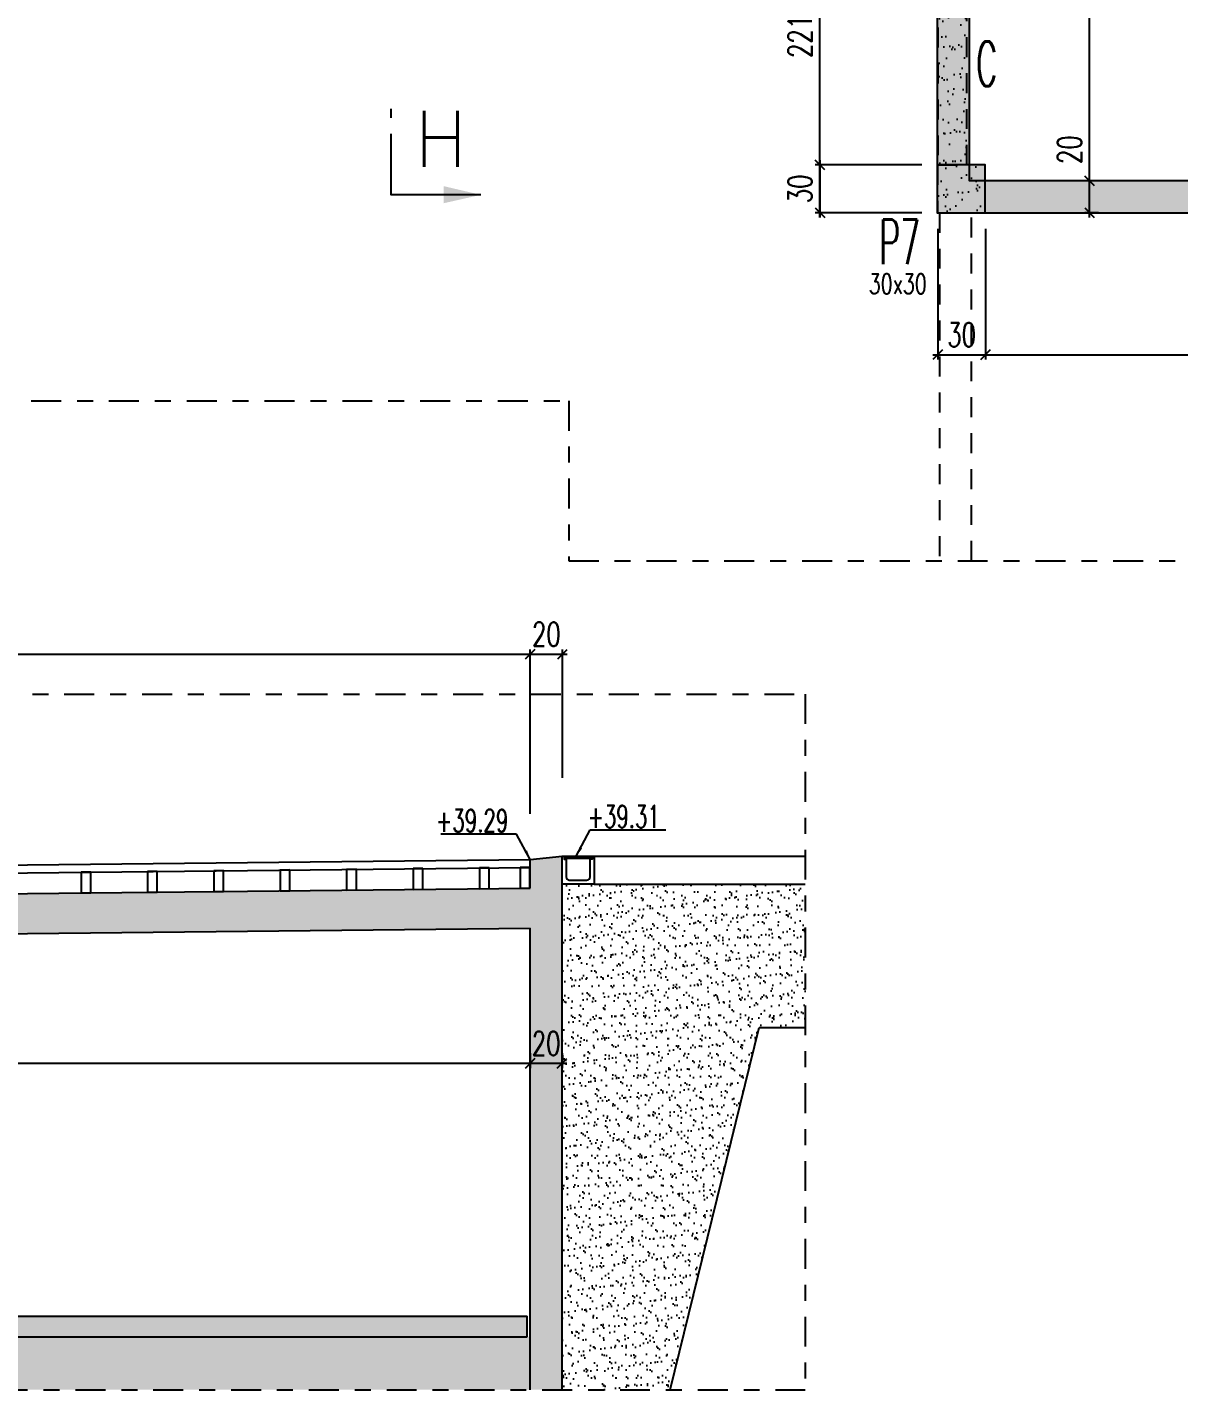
# Model space of a CAD drawing. Extents: x 308 to 437, y -199 to -146.
# Drawn here: x 376.27 to 383.48, y -189.46 to -180.92 of the extents above; entities that cross this region are included whole.
import ezdxf

# ---------------------------------------------------------------- set-up
doc = ezdxf.new("R2010")
doc.units = 0
doc.header["$LTSCALE"] = 0.5
doc.header["$MEASUREMENT"] = 0
for name, pattern in [('AXES2', [1.125, 0.75, -0.125, 0.125, -0.125]), ('CACHE', [0.375, 0.25, -0.125]), ('DISCONTINU2', [0.375, 0.25, -0.125])]:
    doc.linetypes.add(name, pattern=pattern)
doc.layers.get('0').update_dxf_attribs({"linetype": 'CONTINUOUS'})
doc.layers.get('DEFPOINTS').update_dxf_attribs({"linetype": 'CONTINUOUS'})
for name, color, linetype in [('1_AJSA_Equipement', 233, 'CONTINUOUS'), ('1_AJSA_vue2', 13, 'CONTINUOUS'), ('AXES', 6, 'AXES2'), ('COTATION', 7, 'CONTINUOUS'), ('HABILLAGE', 7, 'CONTINUOUS'), ('MURS', 3, 'CONTINUOUS'), ('POCHAGE', 254, 'CONTINUOUS'), ('POTEAUX', 1, 'CONTINUOUS'), ('RDC', 7, 'DISCONTINU2'), ('REP-COUPES', 5, 'CONTINUOUS'), ('REPERE-CHAI', 4, 'CONTINUOUS'), ('REPERE-POT', 4, 'CONTINUOUS')]:
    doc.layers.add(name, color=color, linetype=linetype)
doc.styles.add('ROMANS8', font='romans.shx', dxfattribs={"width": 0.7})
doc.styles.get("Standard").update_dxf_attribs({"font": 'txt.shx'})
doc.dimstyles.new('COT50 cm', dxfattribs={"dimtxt": 0.15, "dimasz": 0.06, "dimexe": 0.03, "dimexo": 0.1, "dimgap": 0.05, "dimtad": 1, "dimdec": 0, "dimlfac": 100, "dimzin": 0, "dimdsep": 46, "dimtxsty": 'ROMANS8', "dimblk1": 'OBLIQUE', "dimblk2": 'OBLIQUE', "dimsah": 1, "dimcen": 0.03, "dimdle": 0.03, "dimclrt": 1, "dimadec": 0, "dimazin": 0, "dimtfac": 1, "dimtdec": 0, "dimtmove": 0, "dimatfit": 3, "dimfxl": 0, "dimtolj": 1, "dimtzin": 0, "dimlwd": -1, "dimlwe": -1, "dimarcsym": 0})

# ---------------------------------------------------------------- blocks, each defined once
blk = doc.blocks.new('_Oblique')
at = {"layer": 'COTATION', "color": 0, "lineweight": -2}
blk.add_line((-0.5, -0.5), (0.5, 0.5), dxfattribs=at)
blk = doc.blocks.new('*D1109')
at = {"layer": 'COTATION', "color": 0, "transparency": 16777216}
for p, q in [((381.2351, -181.7563), (381.2351, -182.1163)), ((381.8728, -181.7863), (381.2051, -181.7863)), ((381.8728, -182.0863), (381.2051, -182.0863))]:
    blk.add_line(p, q, dxfattribs=at)
at = {"layer": 'DEFPOINTS', "color": 0, "transparency": 16777216}
for p in [(381.9728, -181.7863), (381.2351, -182.0863), (381.9728, -182.0863)]:
    blk.add_point(p, dxfattribs=at)
at = {"layer": 'COTATION', "color": 0, "transparency": 16777216, "xscale": 0.06, "yscale": 0.06, "zscale": 0.06}
for p, rotation in [((381.2351, -181.7863), 90), ((381.2351, -182.0863), 270)]:
    blk.add_blockref('_Oblique', p, dxfattribs=dict(at, rotation=rotation))
at = {"layer": 'COTATION', "color": 1, "transparency": 16777216, "insert": (381.1101, -181.9363), "char_height": 0.15, "attachment_point": 5, "rotation": 90, "style": 'ROMANS8'}
blk.add_mtext('\\A1;30', dxfattribs=at)
blk = doc.blocks.new('*D1110')
at = {"layer": 'COTATION', "color": 0, "transparency": 16777216}
for p, q in [((381.4688, -179.8763), (381.2051, -179.8763)), ((381.2351, -182.1163), (381.2351, -179.8463)), ((381.8728, -182.0863), (381.2051, -182.0863))]:
    blk.add_line(p, q, dxfattribs=at)
at = {"layer": 'DEFPOINTS', "color": 0, "transparency": 16777216}
for p in [(381.2351, -179.8763), (381.5688, -179.8763), (381.9728, -182.0863)]:
    blk.add_point(p, dxfattribs=at)
at = {"layer": 'COTATION', "color": 0, "transparency": 16777216, "xscale": 0.06, "yscale": 0.06, "zscale": 0.06}
for p, rotation in [((381.2351, -179.8763), 90), ((381.2351, -182.0863), 270)]:
    blk.add_blockref('_Oblique', p, dxfattribs=dict(at, rotation=rotation))
at = {"layer": 'COTATION', "color": 1, "transparency": 16777216, "insert": (381.1101, -180.9813), "char_height": 0.15, "attachment_point": 5, "rotation": 90, "style": 'ROMANS8'}
blk.add_mtext('\\A1;221', dxfattribs=at)
blk = doc.blocks.new('*D1128')
at = {"layer": 'COTATION', "color": 0, "transparency": 16777216}
for p, q in [((382.924, -181.8863), (382.924, -181.5563)), ((382.9809, -181.8863), (382.894, -181.8863)), ((382.924, -182.1162), (382.924, -181.8863)), ((382.9809, -182.0862), (382.894, -182.0862))]:
    blk.add_line(p, q, dxfattribs=at)
at = {"layer": 'DEFPOINTS', "color": 0, "transparency": 16777216}
for p in [(382.924, -181.8863), (383.0809, -181.8863), (383.0809, -182.0862)]:
    blk.add_point(p, dxfattribs=at)
at = {"layer": 'COTATION', "color": 0, "transparency": 16777216, "xscale": 0.06, "yscale": 0.06, "zscale": 0.06}
for p, rotation in [((382.924, -181.8863), 90), ((382.924, -182.0862), 270)]:
    blk.add_blockref('_Oblique', p, dxfattribs=dict(at, rotation=rotation))
at = {"layer": 'COTATION', "color": 1, "transparency": 16777216, "insert": (382.799, -181.6913), "char_height": 0.15, "attachment_point": 5, "rotation": 90, "style": 'ROMANS8'}
blk.add_mtext('\\A1;20', dxfattribs=at)
blk = doc.blocks.new('*D1129')
at = {"layer": 'COTATION', "color": 0, "transparency": 16777216}
for p, q in [((382.924, -181.9163), (382.924, -179.5463)), ((383.2296, -179.5763), (382.894, -179.5763)), ((382.9809, -181.8863), (382.894, -181.8863))]:
    blk.add_line(p, q, dxfattribs=at)
at = {"layer": 'DEFPOINTS', "color": 0, "transparency": 16777216}
for p in [(382.924, -179.5763), (383.3296, -179.5763), (383.0809, -181.8863)]:
    blk.add_point(p, dxfattribs=at)
at = {"layer": 'COTATION', "color": 0, "transparency": 16777216, "xscale": 0.06, "yscale": 0.06, "zscale": 0.06}
for p, rotation in [((382.924, -179.5763), 90), ((382.924, -181.8863), 270)]:
    blk.add_blockref('_Oblique', p, dxfattribs=dict(at, rotation=rotation))
at = {"layer": 'COTATION', "color": 1, "transparency": 16777216, "insert": (382.799, -180.7313), "char_height": 0.15, "attachment_point": 5, "rotation": 90, "style": 'ROMANS8'}
blk.add_mtext('\\A1;231', dxfattribs=at)
blk = doc.blocks.new('*D1440')
at = {"layer": 'COTATION', "color": 0, "transparency": 16777216}
for p, q in [((381.9728, -182.1863), (381.9728, -183.0054)), ((382.2728, -182.1863), (382.2728, -183.0054)), ((381.9428, -182.9754), (382.3028, -182.9754))]:
    blk.add_line(p, q, dxfattribs=at)
at = {"layer": 'DEFPOINTS', "color": 0, "transparency": 16777216}
for p in [(381.9728, -182.0863), (382.2728, -182.0863), (382.2728, -182.9754)]:
    blk.add_point(p, dxfattribs=at)
at = {"layer": 'COTATION', "color": 0, "transparency": 16777216, "xscale": 0.06, "yscale": 0.06, "zscale": 0.06, "rotation": 180}
blk.add_blockref('_Oblique', (381.9728, -182.9754), dxfattribs=at)
at = {"layer": 'COTATION', "color": 0, "transparency": 16777216, "xscale": 0.06, "yscale": 0.06, "zscale": 0.06}
blk.add_blockref('_Oblique', (382.2728, -182.9754), dxfattribs=at)
at = {"layer": 'COTATION', "color": 1, "transparency": 16777216, "insert": (382.1228, -182.8504), "char_height": 0.15, "attachment_point": 5, "style": 'ROMANS8'}
blk.add_mtext('\\A1;30', dxfattribs=at)
blk = doc.blocks.new('*D1441')
at = {"layer": 'COTATION', "color": 0, "transparency": 16777216}
for p, q in [((382.2728, -182.1863), (382.2728, -183.0054)), ((386.063, -182.4251), (386.063, -183.0054)), ((382.2428, -182.9754), (386.093, -182.9754))]:
    blk.add_line(p, q, dxfattribs=at)
at = {"layer": 'DEFPOINTS', "color": 0, "transparency": 16777216}
for p in [(382.2728, -182.0863), (386.063, -182.3251), (386.063, -182.9754)]:
    blk.add_point(p, dxfattribs=at)
at = {"layer": 'COTATION', "color": 0, "transparency": 16777216, "xscale": 0.06, "yscale": 0.06, "zscale": 0.06, "rotation": 180}
blk.add_blockref('_Oblique', (382.2728, -182.9754), dxfattribs=at)
at = {"layer": 'COTATION', "color": 0, "transparency": 16777216, "xscale": 0.06, "yscale": 0.06, "zscale": 0.06}
blk.add_blockref('_Oblique', (386.063, -182.9754), dxfattribs=at)
at = {"layer": 'COTATION', "color": 1, "transparency": 16777216, "insert": (384.1679, -182.8504), "char_height": 0.15, "attachment_point": 5, "style": 'ROMANS8'}
blk.add_mtext('\\A1;379', dxfattribs=at)
blk = doc.blocks.new('*D1560')
at = {"layer": 'COTATION', "color": 0, "transparency": 16777216}
for p, q in [((369.1142, -185.8507), (369.1142, -184.8207)), ((379.4192, -185.8507), (379.4192, -184.8207)), ((369.0842, -184.8507), (379.4492, -184.8507))]:
    blk.add_line(p, q, dxfattribs=at)
at = {"layer": 'DEFPOINTS', "color": 0, "transparency": 16777216}
for p in [(379.4192, -184.8507), (369.1142, -186.2465), (379.4192, -187.1023)]:
    blk.add_point(p, dxfattribs=at)
at = {"layer": 'COTATION', "color": 0, "transparency": 16777216, "xscale": 0.06, "yscale": 0.06, "zscale": 0.06, "rotation": 180}
blk.add_blockref('_Oblique', (369.1142, -184.8507), dxfattribs=at)
at = {"layer": 'COTATION', "color": 0, "transparency": 16777216, "xscale": 0.06, "yscale": 0.06, "zscale": 0.06}
blk.add_blockref('_Oblique', (379.4192, -184.8507), dxfattribs=at)
at = {"layer": 'COTATION', "color": 1, "transparency": 16777216, "insert": (374.2667, -184.7257), "char_height": 0.15, "attachment_point": 5, "style": 'ROMANS8'}
blk.add_mtext('\\A1;1030', dxfattribs=at)
blk = doc.blocks.new('*D1561')
at = {"layer": 'COTATION', "color": 0, "transparency": 16777216}
for p, q in [((379.4192, -185.8507), (379.4192, -184.8207)), ((379.6219, -185.6265), (379.6219, -184.8207)), ((379.3892, -184.8507), (379.6519, -184.8507))]:
    blk.add_line(p, q, dxfattribs=at)
at = {"layer": 'DEFPOINTS', "color": 0, "transparency": 16777216}
for p in [(379.6219, -184.8507), (379.6219, -185.7265), (379.4192, -187.1023)]:
    blk.add_point(p, dxfattribs=at)
at = {"layer": 'COTATION', "color": 0, "transparency": 16777216, "xscale": 0.06, "yscale": 0.06, "zscale": 0.06, "rotation": 180}
blk.add_blockref('_Oblique', (379.4192, -184.8507), dxfattribs=at)
at = {"layer": 'COTATION', "color": 0, "transparency": 16777216, "xscale": 0.06, "yscale": 0.06, "zscale": 0.06}
blk.add_blockref('_Oblique', (379.6219, -184.8507), dxfattribs=at)
at = {"layer": 'COTATION', "color": 1, "transparency": 16777216, "insert": (379.5206, -184.7257), "char_height": 0.15, "attachment_point": 5, "style": 'ROMANS8'}
blk.add_mtext('\\A1;20', dxfattribs=at)
blk = doc.blocks.new('*D1562')
at = {"layer": 'COTATION', "color": 0, "transparency": 16777216}
for p, q in [((369.1142, -187.0637), (369.1142, -187.4436)), ((379.4192, -187.3508), (379.4192, -187.4436)), ((369.0842, -187.4136), (379.4492, -187.4136))]:
    blk.add_line(p, q, dxfattribs=at)
at = {"layer": 'DEFPOINTS', "color": 0, "transparency": 16777216}
for p in [(369.1142, -186.9637), (379.4192, -187.2508), (379.4192, -187.4136)]:
    blk.add_point(p, dxfattribs=at)
at = {"layer": 'COTATION', "color": 0, "transparency": 16777216, "xscale": 0.06, "yscale": 0.06, "zscale": 0.06, "rotation": 180}
blk.add_blockref('_Oblique', (369.1142, -187.4136), dxfattribs=at)
at = {"layer": 'COTATION', "color": 0, "transparency": 16777216, "xscale": 0.06, "yscale": 0.06, "zscale": 0.06}
blk.add_blockref('_Oblique', (379.4192, -187.4136), dxfattribs=at)
at = {"layer": 'COTATION', "color": 1, "transparency": 16777216, "insert": (374.2667, -187.2886), "char_height": 0.15, "attachment_point": 5, "style": 'ROMANS8'}
blk.add_mtext('\\A1;1030', dxfattribs=at)
blk = doc.blocks.new('*D1563')
at = {"layer": 'COTATION', "color": 0, "transparency": 16777216}
for p, q in [((379.4192, -187.3508), (379.4192, -187.4436)), ((379.6192, -187.3508), (379.6192, -187.4436)), ((379.3892, -187.4136), (379.6492, -187.4136))]:
    blk.add_line(p, q, dxfattribs=at)
at = {"layer": 'DEFPOINTS', "color": 0, "transparency": 16777216}
for p in [(379.4192, -187.2508), (379.6192, -187.2508), (379.6192, -187.4136)]:
    blk.add_point(p, dxfattribs=at)
at = {"layer": 'COTATION', "color": 0, "transparency": 16777216, "xscale": 0.06, "yscale": 0.06, "zscale": 0.06, "rotation": 180}
blk.add_blockref('_Oblique', (379.4192, -187.4136), dxfattribs=at)
at = {"layer": 'COTATION', "color": 0, "transparency": 16777216, "xscale": 0.06, "yscale": 0.06, "zscale": 0.06}
blk.add_blockref('_Oblique', (379.6192, -187.4136), dxfattribs=at)
at = {"layer": 'COTATION', "color": 1, "transparency": 16777216, "insert": (379.5192, -187.2886), "char_height": 0.15, "attachment_point": 5, "style": 'ROMANS8'}
blk.add_mtext('\\A1;20', dxfattribs=at)
blk = doc.blocks.new('canivox')
h = blk.add_hatch()
h.set_pattern_fill('ANSI31', color=251, scale=0.005, angle=45)
h.set_pattern_definition([(90, (-3346.9268, -1502.030174), (-0.015875, 2e-18), [])])
h.paths.add_polyline_path([(0.184, 0.16), (0.0157, 0.16), (0.0157, 0.175), (0.184, 0.175)])
at = {"color": 113}
for p, q in [((0.025, 0.1563), (0.025, 0.045)), ((0.175, 0.045), (0.175, 0.1563)), ((0.045, 0.025), (0.155, 0.025))]:
    blk.add_line(p, q, dxfattribs=at)
for points in [[(0.1875, 0.175), (0.2, 0.175), (0.2, 0), (0, 0), (0, 0.175), (0.0125, 0.175)], [(0.0125, 0.175), (0.0125, 0.1563), (0.025, 0.1563)], [(0.1875, 0.175), (0.1875, 0.1563), (0.175, 0.1563)]]:
    blk.add_lwpolyline(points, dxfattribs=at)
at = {"elevation": 0}
blk.add_lwpolyline([(0.184, 0.16), (0.0157, 0.16), (0.0157, 0.175), (0.184, 0.175)], close=True, dxfattribs=at)
at = {"color": 113}
for centre, start, end in [((0.045, 0.045), 180, 270), ((0.155, 0.045), 270, 0)]:
    blk.add_arc(centre, 0.02, start, end, dxfattribs=at)
blk = doc.blocks.new('A$C78D74200')
at = {"layer": 'RDC'}
for points in [[(9.5706, 0.5524), (9.6316, 0.553), (9.6316, 0.683), (9.5706, 0.6824)], [(9.9867, 0.5568), (10.0477, 0.5575), (10.0477, 0.6875), (9.9867, 0.6868)], [(10.2423, 0.5593), (10.3033, 0.56), (10.3033, 0.69), (10.2423, 0.6893)], [(7.49, 0.5301), (7.551, 0.5308), (7.551, 0.6608), (7.49, 0.6601)], [(7.9061, 0.5346), (7.9671, 0.5352), (7.9671, 0.6652), (7.9061, 0.6646)], [(8.3222, 0.539), (8.3832, 0.5397), (8.3832, 0.6697), (8.3222, 0.669)], [(8.7383, 0.5435), (8.7993, 0.5441), (8.7993, 0.6741), (8.7383, 0.6735)], [(9.1544, 0.5479), (9.2155, 0.5486), (9.2154, 0.6786), (9.1544, 0.6779)]]:
    blk.add_lwpolyline(points, close=True, dxfattribs=at)
blk = doc.blocks.new('A$C6B096A38')
at = {"layer": 'POCHAGE'}
h = blk.add_hatch(dxfattribs=at)
h.set_pattern_fill('AR-SAND', color=0, scale=0.07)
h.set_pattern_definition([(37.5, (-513.79323, 160.44126), (-0.004409535, 0.134877664), [0, -0.1064, 0, -0.119, 0, -0.11375]), (7.5, (-513.79323, 160.44126), (0.12388437, 0.197550225), [0, -0.0574, 0, -0.0959, 0, -0.03675]), (327.5, (-513.87933, 160.44126), (0.21798993, 0.000396134), [0, -0.035, 0, -0.126, 0, -0.1645]), (317.5, (-513.87933, 160.44126), (0.21042886, 0.06143729), [0, -0.0175, 0, -0.0826, 0, -0.0945])])
h.paths.add_polyline_path([(36.1769, -21.345), (35.8769, -21.345), (35.8769, -21.645), (36.1769, -21.645)])
at = {"layer": 'RDC', "linetype": 'CACHE', "lineweight": 15}
blk.add_lwpolyline([(35.8769, -21.645), (36.1769, -21.645), (36.1769, -21.345), (35.8769, -21.345)], close=True, dxfattribs=at)

msp = doc.modelspace()

# ---------------------------------------------------------------- hatches: boundary and pattern name
at = {"layer": 'HABILLAGE'}
h = msp.add_hatch(dxfattribs=at)
h.set_pattern_fill('AR-SAND', color=256, scale=0.05, style=0)
h.set_pattern_definition([(37.5, (-2.09794, 6.999356), (-0.003149668, 0.096341188), [0, -0.076, 0, -0.085, 0, -0.08125]), (7.5, (-2.09794, 6.99936), (0.088488835, 0.141107303), [0, -0.041, 0, -0.0685, 0, -0.02625]), (327.5, (-2.15944, 6.999356), (0.155707093, 0.000282953), [0, -0.025, 0, -0.09, 0, -0.1175]), (317.5, (-2.15944, 6.99936), (0.15030633, 0.04388378), [0, -0.0125, 0, -0.059, 0, -0.0675])])
h.paths.add_polyline_path([(380.8549, -187.1892), (381.1423, -187.1892), (381.1423, -186.2915), (379.8192, -186.2915), (379.6192, -186.2915), (379.6192, -189.4582), (380.2965, -189.4582)])
h = msp.add_hatch(dxfattribs=at)
h.set_pattern_fill('AR-SAND', color=256, scale=0.05, style=0)
h.set_pattern_definition([(37.5, (8.50618, -59.059424), (-0.003149668, 0.096341188), [0, -0.076, 0, -0.085, 0, -0.08125]), (7.5, (8.50618, -59.05942), (0.088488835, 0.141107303), [0, -0.041, 0, -0.0685, 0, -0.02625]), (327.5, (8.44468, -59.059424), (0.155707093, 0.000282953), [0, -0.025, 0, -0.09, 0, -0.1175]), (317.5, (8.44468, -59.05942), (0.15030633, 0.04388378), [0, -0.0125, 0, -0.059, 0, -0.0675])])
h.paths.add_polyline_path([(362.5942, -189.4582), (379.4192, -189.4582), (379.4192, -189.1265), (362.5942, -189.1265)])
at = {"layer": 'POCHAGE'}
h = msp.add_hatch(color=256, dxfattribs=at)
h.dxf.hatch_style = 1
h.paths.add_polyline_path([(380.3728, -179.6804), (376.2945, -179.6804), (376.2945, -179.8763), (380.3728, -179.8763)])
h.paths.add_polyline_path([(376.3545, -179.7763, -1), (376.4345, -179.7763, -1)], flags=16)
h.paths.add_polyline_path([(380.5728, -179.6804), (380.3728, -179.6804), (380.3728, -179.8763), (380.5728, -179.8763)])
h.paths.add_polyline_path([(382.1729, -177.3311), (381.973, -177.3311), (381.973, -179.6804), (380.5728, -179.6804), (380.5728, -179.8763), (381.9696, -179.8763), (381.9699, -181.7863), (382.1728, -181.7863)])
h.paths.add_polyline_path([(382.1143, -179.7763, -1), (382.0343, -179.7763, -1)], flags=16)
h = msp.add_hatch(dxfattribs=at)
h.set_pattern_fill('AR-SAND', color=0, scale=0.07)
h.set_pattern_definition([(37.5, (57.87378, -4.42), (-0.004409535, 0.134877664), [0, -0.1064, 0, -0.119, 0, -0.11375]), (7.5, (57.87378, -4.42), (0.12388437, 0.197550225), [0, -0.0574, 0, -0.0959, 0, -0.03675]), (327.5, (57.78768, -4.42), (0.21798993, 0.000396134), [0, -0.035, 0, -0.126, 0, -0.1645]), (317.5, (57.78768, -4.42), (0.21042886, 0.06143729), [0, -0.0175, 0, -0.0826, 0, -0.0945])])
h.paths.add_polyline_path([(381.9728, -181.7863), (382.155, -181.7863), (382.155, -179.5763), (381.9732, -179.5763)])
h = msp.add_hatch(color=256, dxfattribs=at)
h.dxf.hatch_style = 1
h.paths.add_polyline_path([(396.7699, -181.8863), (389.6099, -181.8863), (389.6099, -179.6809), (389.4299, -179.6809), (389.4299, -181.8863), (382.2699, -181.8863), (382.2699, -182.0863), (396.7699, -182.0858)])
h.paths.add_polyline_path([(389.5597, -181.9863, -1), (389.4797, -181.9863, -1)], flags=16)
h.paths.add_polyline_path([(389.4829, -179.7809, -1), (389.5629, -179.7809, -1)], flags=16)
for points in [[(369.1151, -186.4265), (362.5742, -186.4265), (362.5742, -185.1005), (362.3942, -185.1005), (362.3942, -189.4582), (362.5942, -189.4582), (362.5942, -186.6565), (368.7142, -186.6565), (368.7142, -186.8765), (369.1142, -186.8765), (369.1142, -186.6765), (379.4192, -186.5665), (379.4192, -189.4582), (379.6192, -189.4582), (379.6192, -186.1165), (379.4192, -186.1365), (379.4192, -186.3165)], [(362.6142, -188.9965), (362.6142, -189.1265), (379.3992, -189.1265), (379.3992, -188.9965)]]:
    msp.add_hatch(color=256, dxfattribs=at).paths.add_polyline_path(points)
at = {"layer": 'POTEAUX'}
h = msp.add_hatch(color=256, dxfattribs=at)
h.dxf.hatch_style = 1
h.paths.add_polyline_path([(382.2699, -182.0863), (382.2699, -181.7863), (381.9699, -181.7863), (381.9699, -182.0863)])

# ---------------------------------------------------------------- linework, layer by layer
at = {"layer": '1_AJSA_vue2', "linetype": 'CACHE'}
for points in [[(381.9845, -182.0863), (381.9845, -184.2668)], [(382.1845, -184.2668), (382.1845, -182.0863)]]:
    msp.add_lwpolyline(points, dxfattribs=at)
at = {"layer": 'AXES', "color": 6, "ltscale": 0.5}
for p, q in [((361.8744, -185.1005), (381.1423, -185.1005)), ((381.1423, -185.1005), (381.1423, -189.4582)), ((361.9447, -189.4582), (381.1423, -189.4582))]:
    msp.add_line(p, q, dxfattribs=at)
msp.add_lwpolyline([(322.6192, -181.3169), (349.967, -181.3169), (349.967, -183.2637), (379.6608, -183.2637), (379.6608, -184.2668), (395.072, -184.2668), (395.072, -189.3563)], dxfattribs=at)
at = {"layer": 'HABILLAGE', "color": 1}
for p, q in [((380.2965, -189.4582), (380.8549, -187.1892)), ((380.8549, -187.1892), (381.1423, -187.1892))]:
    msp.add_line(p, q, dxfattribs=at)
at = {"layer": 'MURS'}
for p, q in [((379.4192, -186.1365), (379.6192, -186.1165)), ((379.6192, -189.4582), (379.6192, -186.1165)), ((379.4192, -186.3165), (379.4192, -186.1365)), ((369.1151, -186.4265), (379.4192, -186.3165)), ((369.1142, -186.6765), (379.4192, -186.5665)), ((379.4192, -189.4582), (379.4192, -186.5665)), ((362.6142, -188.9965), (379.3992, -188.9965)), ((379.3992, -189.1265), (379.3992, -188.9965)), ((362.6142, -189.1265), (379.3992, -189.1265))]:
    msp.add_line(p, q, dxfattribs=at)
for points in [[(403.7666, -176.8795), (403.7661, -181.8809), (397.0699, -181.8809), (397.0699, -176.8809), (396.8899, -176.8809), (396.8899, -181.8863), (389.6099, -181.8863), (389.6099, -179.6809), (389.4299, -179.6809), (389.4299, -181.8863), (382.1728, -181.8863), (382.173, -174.6561), (381.973, -174.6561), (381.973, -179.6804), (376.2945, -179.6804)], [(376.2945, -179.8763), (381.9696, -179.8763), (381.9699, -182.0863), (403.9699, -182.0856), (403.9697, -176.8795)]]:
    msp.add_lwpolyline(points, dxfattribs=at)
at = {"layer": 'POTEAUX'}
msp.add_lwpolyline([(382.2699, -182.0863), (382.2699, -181.7863), (381.9699, -181.7863), (381.9699, -182.0863)], close=True, dxfattribs=at)
at = {"layer": 'RDC', "linetype": 'ByBlock'}
for p, q in [((379.6192, -186.1165), (381.1423, -186.1165)), ((369.1142, -186.2465), (379.4192, -186.1365)), ((369.1145, -186.2965), (379.4192, -186.1865)), ((379.8192, -186.2915), (381.1423, -186.2915))]:
    msp.add_line(p, q, dxfattribs=at)
at = {"layer": 'RDC'}
msp.add_lwpolyline([(381.9728, -181.7863), (382.155, -181.7863), (382.155, -179.5763), (381.9732, -179.5763)], close=True, dxfattribs=at)
at = {"layer": 'REP-COUPES'}
msp.add_line((378.5487, -181.4908), (378.5487, -181.4352), dxfattribs=at)
msp.add_lwpolyline([(379.11, -181.974), (378.5487, -181.974), (378.5487, -181.5925)], dxfattribs=at)
msp.add_solid([(378.8763, -181.9193), (379.11, -181.974), (378.8763, -182.0266)], dxfattribs=at)

# ---------------------------------------------------------------- block references
at = {"layer": '1_AJSA_Equipement'}
msp.add_blockref('canivox', (379.6192, -186.2915), dxfattribs=at)
at = {"layer": 'MURS'}
msp.add_blockref('A$C78D74200', (369.1142, -186.8765), dxfattribs=at)
at = {"layer": 'RDC'}
msp.add_blockref('A$C6B096A38', (346.0959, -160.4413), dxfattribs=at)

# ---------------------------------------------------------------- texts
at = {"layer": 'HABILLAGE', "color": 1, "style": 'ROMANS8', "width": 0.65}
for s, p in [('+39.29', (378.8298, -185.9637)), ('+39.31', (379.7798, -185.938))]:
    msp.add_text(s, height=0.14, dxfattribs=at).set_placement(p)
at = {"layer": 'REP-COUPES', "style": 'ROMANS8'}
msp.add_text('H', height=0.35, dxfattribs=at).set_placement((378.6941, -181.7975))
at = {"layer": 'REPERE-CHAI', "color": 4, "width": 0.519}
msp.add_text('C', height=0.28, dxfattribs=at).set_placement((382.215, -181.2927))
at = {"layer": 'REPERE-POT', "color": 4, "width": 0.519}
msp.add_text('P7', height=0.28, dxfattribs=at).set_placement((381.607, -182.4087))
at = {"layer": 'REPERE-POT', "color": 1, "style": 'ROMANS8', "width": 0.7}
msp.add_text('30x30', height=0.125, dxfattribs=at).set_placement((381.5405, -182.5939))

# ---------------------------------------------------------------- dimensions: what is measured, and where the dimension line sits
at = {"layer": 'COTATION'}
for base, p1, p2, picture, middle in [((382.924, -179.5763), (383.0809, -181.8863), (383.3296, -179.5763), '*D1129', (382.799, -180.7313)), ((381.2351, -179.8763), (381.9728, -182.0863), (381.5688, -179.8763), '*D1110', (381.1101, -180.9813))]:
    dim = msp.add_linear_dim(base=base, p1=p1, p2=p2, angle=90, dimstyle='COT50 cm', override={"dimtmove": 1}, dxfattribs=at)
    dim.commit()
    dim.dimension.update_dxf_attribs({"geometry": picture, "text_midpoint": middle})
for base, p1, p2, picture, middle in [((382.924, -181.8863), (383.0809, -182.0862), (383.0809, -181.8863), '*D1128', (382.799, -181.6913)), ((381.2351, -182.0863), (381.9728, -181.7863), (381.9728, -182.0863), '*D1109', (381.1101, -181.9363))]:
    dim = msp.add_linear_dim(base=base, p1=p1, p2=p2, angle=90, dimstyle='COT50 cm', dxfattribs=at)
    dim.commit()
    dim.dimension.update_dxf_attribs({"geometry": picture, "text_midpoint": middle})
dim = msp.add_linear_dim(base=(382.2728, -182.9754), p1=(381.9728, -182.0863), p2=(382.2728, -182.0863), dimstyle='COT50 cm', dxfattribs=at)
dim.commit()
dim.dimension.update_dxf_attribs({"geometry": '*D1440', "text_midpoint": (382.1228, -182.8504)})
for base, p1, p2, picture, middle in [((386.063, -182.9754), (382.2728, -182.0863), (386.063, -182.3251), '*D1441', (384.1679, -182.8504)), ((379.419183, -184.850743), (369.114185, -186.246468), (379.419183, -187.102307), '*D1560', (374.266684, -184.725743)), ((379.419183, -187.413586), (369.114185, -186.963718), (379.419183, -187.250762), '*D1562', (374.266684, -187.288586))]:
    dim = msp.add_linear_dim(base=base, p1=p1, p2=p2, dimstyle='COT50 cm', override={"dimtmove": 1}, dxfattribs=at)
    dim.commit()
    dim.dimension.update_dxf_attribs({"geometry": picture, "text_midpoint": middle})
for base, p1, p2, picture, middle in [((379.6219, -184.8507), (379.4192, -187.1023), (379.6219, -185.7265), '*D1561', (379.5206, -184.8507)), ((379.6192, -187.4136), (379.4192, -187.2508), (379.6192, -187.2508), '*D1563', (379.5192, -187.4136))]:
    dim = msp.add_linear_dim(base=base, p1=p1, p2=p2, dimstyle='COT50 cm', override={"dimtmove": 1}, dxfattribs=at)
    dim.commit()
    dim.dimension.update_dxf_attribs({"geometry": picture, "text_midpoint": middle, "dimtype": 160})

# ---------------------------------------------------------------- leaders
at = {"layer": 'MURS', "color": 1}
for points in [[(379.7081, -186.1164), (379.7945, -185.9521), (380.27, -185.9521)], [(379.4192, -186.1365), (379.3339, -185.9778), (378.8585, -185.9778)]]:
    msp.add_leader(points, dimstyle='COT50 cm', override={"dimgap": 0.05, "dimtad": 0, "dimfxl": 10, "dimfxlon": 1}, dxfattribs=at)

doc.saveas('drawing.dxf')
